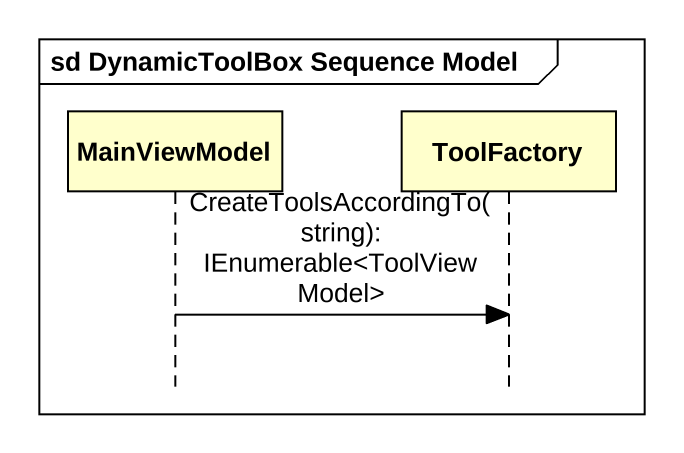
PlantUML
@startuml
mainframe sd DynamicToolBox Sequence Model
hide footbox
participant MainViewModel
participant ToolFactory

MainViewModel -> ToolFactory : CreateToolsAccordingTo(string): IEnumerable<ToolViewModel>
@enduml
